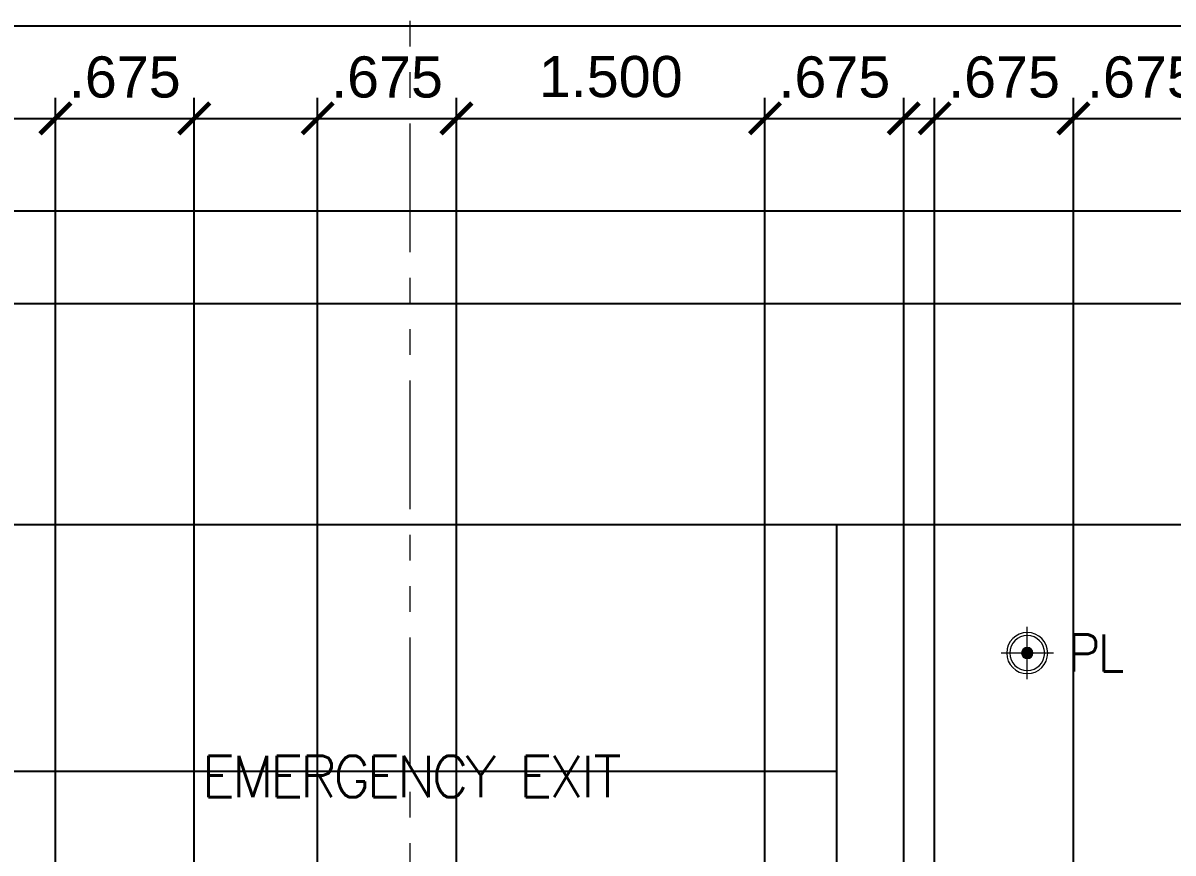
# Model space of a CAD drawing. Header units: metres. Extents: x -12400 to 1, y 0 to 106422.
# Drawn here: x -12228.04 to -12222.45, y 106355.46 to 106359.5 of the extents above; entities that cross this region are included whole.
import ezdxf

# ---------------------------------------------------------------- set-up
doc = ezdxf.new("R2010")
doc.units = ezdxf.units.M
doc.header["$PDMODE"] = 35
doc.linetypes.add('HIDDEN2', pattern=[4.762499999999999, 3.175, -1.5875])
doc.linetypes.add('PHANTOM2', pattern=[1.25, 0.625, -0.125, 0.125, -0.125, 0.125, -0.125])
for name, color, linetype, lineweight in [('A-DIM-100', 8, 'Continuous', 0), ('DIM 001', 251, 'Continuous', 13), ('LAYOUT', 1, 'Continuous', 20), ('LF 001', 51, 'Continuous', 20)]:
    doc.layers.add(name, color=color, linetype=linetype, lineweight=lineweight)
for name, color, linetype in [('E_FIX_LIGHT1', 2, 'Continuous'), ('lighting', 1, 'Continuous'), ('P-HIDE', 1, 'HIDDEN2'), ('txt', 2, 'Continuous')]:
    doc.layers.add(name, color=color, linetype=linetype)
doc.layers.add('GUIDELINES', color=206, linetype='Continuous', plot=False)
doc.styles.add('DIMTXT-100', font='arial.ttf')
doc.styles.add('swis721', font='swiss.ttf')
doc.styles.add('T.25', font='romans.shx', dxfattribs={"height": 0.2})
doc.dimstyles.new('D-100', dxfattribs={"dimtxt": 0.2, "dimasz": 0.15, "dimexe": 0.1, "dimexo": 0.1, "dimgap": 0.1, "dimtad": 1, "dimdec": 3, "dimzin": 4, "dimdsep": 46, "dimtxsty": 'DIMTXT-100', "dimblk": 'ARCHTICK', "dimcen": 0.2, "dimdle": 0.1, "dimclrd": 8, "dimclre": 8, "dimclrt": 2, "dimadec": 0, "dimazin": 1, "dimtfac": 1, "dimtdec": 3, "dimtofl": 0, "dimtmove": 2, "dimatfit": 3, "dimfxl": 1, "dimarcsym": 0})
doc.dimstyles.new('DIM 200', dxfattribs={"dimtxt": 200, "dimasz": 1, "dimexe": 0, "dimexo": 40, "dimgap": 50, "dimtad": 1, "dimtoh": 1, "dimdec": 0, "dimlfac": 2, "dimtxsty": 'swis721', "dimblk": 'CIR', "dimcen": 0, "dimclrd": 155, "dimclre": 155, "dimclrt": 4, "dimadec": 0, "dimazin": 0, "dimtfac": 1, "dimtdec": 0, "dimtix": 1, "dimtmove": 1, "dimatfit": 3, "dimldrblk": 'CIR', "dimfxl": 0, "dimarcsym": 0})

# ---------------------------------------------------------------- blocks, each defined once
blk = doc.blocks.new('CIR')
at = {"color": 4}
blk.add_circle((0, 0), 50, dxfattribs=at)
blk = doc.blocks.new('L1')
at = {"layer": 'LF 001', "lineweight": 20, "ltscale": 1500}
h = blk.add_hatch(color=256, dxfattribs=at)
edge = h.paths.add_edge_path()
edge.add_arc((1.13686837721616e-13, -1.13686837721616e-13), 0.0318958546358772, 0, 360)
at = {"layer": 'LF 001', "color": 76, "lineweight": 18, "ltscale": 1500}
for points in [[(1.13686837721616e-13, 0.1499999999997499), (1.13686837721616e-13, -0.1500000000000909)], [(-0.1499999999999773, -1.13686837721616e-13), (0.1500000000000909, -1.13686837721616e-13)]]:
    blk.add_lwpolyline(points, dxfattribs=at)
at = {"layer": 'LF 001', "ltscale": 1500}
blk.add_lwpolyline([(-0.09999999999990905, -1.13686837721616e-13, -1), (0.1000000000000227, -1.13686837721616e-13, -1)], format="xyb", close=True, dxfattribs=at)
at = {"layer": 'LF 001', "lineweight": 20, "ltscale": 1500}
blk.add_circle((1.13686837721616e-13, -1.13686837721616e-13), 0.0318958546358772, dxfattribs=at)
blk = doc.blocks.new('LO')
at = {"layer": 'LAYOUT', "xscale": 1000, "yscale": 1000, "zscale": 1000}
blk.add_blockref('L1', (0, 0), dxfattribs=at)
blk = doc.blocks.new('*U1960')
at = {"layer": 'LF 001', "ltscale": 1500}
blk.add_circle((0, -3.995415109869782e-14), 0.0998520709958535, dxfattribs=at)
at = {"layer": 'lighting', "xscale": 0.0008492979043710491, "yscale": 0.0008492979043710491, "zscale": 0.0008492979043710491}
blk.add_blockref('LO', (0, -3.995415109869782e-14), dxfattribs=at)
blk = doc.blocks.new('RCP_2F')
at = {"color": 8}
for points in [[(-12113.0129679257, 106309.2629166174), (-12113.0129679257, 106311.6629166174)], [(-12117.81296792571, 106310.4629166174), (-12113.0129679257, 106310.4629166174)]]:
    blk.add_lwpolyline(points, dxfattribs=at)
at = {"color": 1}
blk.add_lwpolyline([(-12113.0129679257, 106311.6629166174), (-12111.2129679257, 106311.6629166174)], dxfattribs=at)
at = {"layer": 'P-HIDE', "linetype": 'Continuous'}
blk.add_lwpolyline([(-12119.01296792572, 106309.2629166174), (-12119.01296792572, 106311.6629166174), (-12111.2129679257, 106311.6629166174), (-12111.2129679257, 106309.2629166174)], dxfattribs=at)
at = {"layer": 'E_FIX_LIGHT1', "xscale": -1, "rotation": 270}
blk.add_blockref('*U1960', (-12112.0879679257, 106311.0379166174), dxfattribs=at)
at = {"layer": 'txt', "color": 6, "linetype": 'Continuous', "insert": (-12111.76057324004, 106311.0379166174), "char_height": 0.18, "attachment_point": 5, "style": 'T.25'}
blk.add_mtext_dynamic_manual_height_columns('{\\T0.9;PL}', width=0.6453045245441018, gutter_width=0.001, heights=[0], dxfattribs=at)
blk = doc.blocks.new('_ArchTick')
at = {"color": 0, "linetype": 'ByBlock', "const_width": 0.15}
blk.add_lwpolyline([(-0.5, -0.5), (0.5, 0.5)], dxfattribs=at)
blk = doc.blocks.new('*D646')
at = {"layer": 'DEFPOINTS', "color": 0, "transparency": 16777216}
for p in [(-12227.87941529414, 106359.0365394432), (-12229.37941529414, 106353.9389341288), (-12227.87941529414, 106353.9389341288)]:
    blk.add_point(p, dxfattribs=at)
at = {"layer": 'DIM 001', "color": 8, "lineweight": -2, "transparency": 16777216}
for p, q in [((-12229.37941529414, 106354.0389341288), (-12229.37941529414, 106359.1365394432)), ((-12227.87941529414, 106354.0389341288), (-12227.87941529414, 106359.1365394432)), ((-12229.47941529414, 106359.0365394432), (-12227.77941529414, 106359.0365394432))]:
    blk.add_line(p, q, dxfattribs=at)
at = {"layer": 'DIM 001', "color": 8, "lineweight": -2, "transparency": 16777216, "xscale": 0.15, "yscale": 0.15, "zscale": 0.15, "rotation": 180}
blk.add_blockref('_ArchTick', (-12229.37941529414, 106359.0365394432), dxfattribs=at)
at = {"layer": 'DIM 001', "color": 8, "lineweight": -2, "transparency": 16777216, "xscale": 0.15, "yscale": 0.15, "zscale": 0.15}
blk.add_blockref('_ArchTick', (-12227.87941529414, 106359.0365394432), dxfattribs=at)
at = {"layer": 'DIM 001', "color": 2, "transparency": 16777216, "insert": (-12228.62941529414, 106359.2386540407), "char_height": 0.2, "attachment_point": 5, "style": 'DIMTXT-100'}
blk.add_mtext('1.500', dxfattribs=at)
blk = doc.blocks.new('*D647')
at = {"layer": 'DEFPOINTS', "color": 0, "transparency": 16777216}
for p in [(-12227.20441529413, 106359.0365394432), (-12227.20441529413, 106354.4365394442), (-12227.87941529414, 106353.9389341288)]:
    blk.add_point(p, dxfattribs=at)
at = {"layer": 'DIM 001', "color": 8, "lineweight": -2, "transparency": 16777216}
for p, q in [((-12227.87941529414, 106354.0389341288), (-12227.87941529414, 106359.1365394432)), ((-12227.20441529413, 106354.5365394442), (-12227.20441529413, 106359.1365394432)), ((-12227.97941529414, 106359.0365394432), (-12227.10441529413, 106359.0365394432))]:
    blk.add_line(p, q, dxfattribs=at)
at = {"layer": 'DIM 001', "color": 8, "lineweight": -2, "transparency": 16777216, "xscale": 0.15, "yscale": 0.15, "zscale": 0.15, "rotation": 180}
blk.add_blockref('_ArchTick', (-12227.87941529414, 106359.0365394432), dxfattribs=at)
at = {"layer": 'DIM 001', "color": 8, "lineweight": -2, "transparency": 16777216, "xscale": 0.15, "yscale": 0.15, "zscale": 0.15}
blk.add_blockref('_ArchTick', (-12227.20441529413, 106359.0365394432), dxfattribs=at)
at = {"layer": 'DIM 001', "color": 2, "transparency": 16777216, "insert": (-12227.54191529413, 106359.2365394432), "char_height": 0.2, "attachment_point": 5, "style": 'DIMTXT-100'}
blk.add_mtext('.675', dxfattribs=at)
blk = doc.blocks.new('*D648')
at = {"layer": 'DEFPOINTS', "color": 0, "transparency": 16777216}
for p in [(-12225.92941529413, 106359.0365394432), (-12226.60441529414, 106354.4365394442), (-12225.92941529413, 106353.9389341288)]:
    blk.add_point(p, dxfattribs=at)
at = {"layer": 'DIM 001', "color": 8, "lineweight": -2, "transparency": 16777216}
for p, q in [((-12226.60441529414, 106354.5365394442), (-12226.60441529414, 106359.1365394432)), ((-12225.92941529413, 106354.0389341288), (-12225.92941529413, 106359.1365394432)), ((-12226.70441529415, 106359.0365394432), (-12225.82941529413, 106359.0365394432))]:
    blk.add_line(p, q, dxfattribs=at)
at = {"layer": 'DIM 001', "color": 8, "lineweight": -2, "transparency": 16777216, "xscale": 0.15, "yscale": 0.15, "zscale": 0.15, "rotation": 180}
blk.add_blockref('_ArchTick', (-12226.60441529414, 106359.0365394432), dxfattribs=at)
at = {"layer": 'DIM 001', "color": 8, "lineweight": -2, "transparency": 16777216, "xscale": 0.15, "yscale": 0.15, "zscale": 0.15}
blk.add_blockref('_ArchTick', (-12225.92941529413, 106359.0365394432), dxfattribs=at)
at = {"layer": 'DIM 001', "color": 2, "transparency": 16777216, "insert": (-12226.26691529414, 106359.2365394432), "char_height": 0.2, "attachment_point": 5, "style": 'DIMTXT-100'}
blk.add_mtext('.675', dxfattribs=at)
blk = doc.blocks.new('*D649')
at = {"layer": 'DEFPOINTS', "color": 0, "transparency": 16777216}
for p in [(-12224.42941529413, 106359.0365394432), (-12225.92941529413, 106353.9389341288), (-12224.42941529413, 106353.9389341288)]:
    blk.add_point(p, dxfattribs=at)
at = {"layer": 'DIM 001', "color": 8, "lineweight": -2, "transparency": 16777216}
for p, q in [((-12225.92941529413, 106354.0389341288), (-12225.92941529413, 106359.1365394432)), ((-12224.42941529413, 106354.0389341288), (-12224.42941529413, 106359.1365394432)), ((-12226.02941529414, 106359.0365394432), (-12224.32941529413, 106359.0365394432))]:
    blk.add_line(p, q, dxfattribs=at)
at = {"layer": 'DIM 001', "color": 8, "lineweight": -2, "transparency": 16777216, "xscale": 0.15, "yscale": 0.15, "zscale": 0.15, "rotation": 180}
blk.add_blockref('_ArchTick', (-12225.92941529413, 106359.0365394432), dxfattribs=at)
at = {"layer": 'DIM 001', "color": 8, "lineweight": -2, "transparency": 16777216, "xscale": 0.15, "yscale": 0.15, "zscale": 0.15}
blk.add_blockref('_ArchTick', (-12224.42941529413, 106359.0365394432), dxfattribs=at)
at = {"layer": 'DIM 001', "color": 2, "transparency": 16777216, "insert": (-12225.17941529413, 106359.2386540407), "char_height": 0.2, "attachment_point": 5, "style": 'DIMTXT-100'}
blk.add_mtext('1.500', dxfattribs=at)
blk = doc.blocks.new('*D650')
at = {"layer": 'DEFPOINTS', "color": 0, "transparency": 16777216}
for p in [(-12223.75441529414, 106359.0365394432), (-12223.75441529414, 106354.4365394441), (-12224.42941529413, 106353.9389341288)]:
    blk.add_point(p, dxfattribs=at)
at = {"layer": 'DIM 001', "color": 8, "lineweight": -2, "transparency": 16777216}
for p, q in [((-12224.42941529413, 106354.0389341288), (-12224.42941529413, 106359.1365394432)), ((-12223.75441529414, 106354.5365394441), (-12223.75441529414, 106359.1365394432)), ((-12224.52941529414, 106359.0365394432), (-12223.65441529414, 106359.0365394432))]:
    blk.add_line(p, q, dxfattribs=at)
at = {"layer": 'DIM 001', "color": 8, "lineweight": -2, "transparency": 16777216, "xscale": 0.15, "yscale": 0.15, "zscale": 0.15, "rotation": 180}
blk.add_blockref('_ArchTick', (-12224.42941529413, 106359.0365394432), dxfattribs=at)
at = {"layer": 'DIM 001', "color": 8, "lineweight": -2, "transparency": 16777216, "xscale": 0.15, "yscale": 0.15, "zscale": 0.15}
blk.add_blockref('_ArchTick', (-12223.75441529414, 106359.0365394432), dxfattribs=at)
at = {"layer": 'DIM 001', "color": 2, "transparency": 16777216, "insert": (-12224.09191529414, 106359.2365394432), "char_height": 0.2, "attachment_point": 5, "style": 'DIMTXT-100'}
blk.add_mtext('.675', dxfattribs=at)
blk = doc.blocks.new('*D651')
at = {"layer": 'DEFPOINTS', "color": 0, "transparency": 16777216}
for p in [(-12222.92941529415, 106359.0365394432), (-12223.60441529416, 106354.4365394432), (-12222.92941529415, 106353.1889341285)]:
    blk.add_point(p, dxfattribs=at)
at = {"layer": 'DIM 001', "color": 8, "lineweight": -2, "transparency": 16777216}
for p, q in [((-12223.60441529416, 106354.5365394432), (-12223.60441529416, 106359.1365394432)), ((-12222.92941529415, 106353.2889341285), (-12222.92941529415, 106359.1365394432)), ((-12223.70441529416, 106359.0365394432), (-12222.82941529415, 106359.0365394432))]:
    blk.add_line(p, q, dxfattribs=at)
at = {"layer": 'DIM 001', "color": 8, "lineweight": -2, "transparency": 16777216, "xscale": 0.15, "yscale": 0.15, "zscale": 0.15, "rotation": 180}
blk.add_blockref('_ArchTick', (-12223.60441529416, 106359.0365394432), dxfattribs=at)
at = {"layer": 'DIM 001', "color": 8, "lineweight": -2, "transparency": 16777216, "xscale": 0.15, "yscale": 0.15, "zscale": 0.15}
blk.add_blockref('_ArchTick', (-12222.92941529415, 106359.0365394432), dxfattribs=at)
at = {"layer": 'DIM 001', "color": 2, "transparency": 16777216, "insert": (-12223.26691529415, 106359.2365394432), "char_height": 0.2, "attachment_point": 5, "style": 'DIMTXT-100'}
blk.add_mtext('.675', dxfattribs=at)
blk = doc.blocks.new('*D652')
at = {"layer": 'DEFPOINTS', "color": 0, "transparency": 16777216}
for p in [(-12222.25441529415, 106359.0365394432), (-12222.25441529415, 106354.4365394433), (-12222.92941529415, 106353.1889341285)]:
    blk.add_point(p, dxfattribs=at)
at = {"layer": 'DIM 001', "color": 8, "lineweight": -2, "transparency": 16777216}
for p, q in [((-12222.92941529415, 106353.2889341285), (-12222.92941529415, 106359.1365394432)), ((-12222.25441529415, 106354.5365394433), (-12222.25441529415, 106359.1365394432)), ((-12223.02941529415, 106359.0365394432), (-12222.15441529415, 106359.0365394432))]:
    blk.add_line(p, q, dxfattribs=at)
at = {"layer": 'DIM 001', "color": 8, "lineweight": -2, "transparency": 16777216, "xscale": 0.15, "yscale": 0.15, "zscale": 0.15, "rotation": 180}
blk.add_blockref('_ArchTick', (-12222.92941529415, 106359.0365394432), dxfattribs=at)
at = {"layer": 'DIM 001', "color": 8, "lineweight": -2, "transparency": 16777216, "xscale": 0.15, "yscale": 0.15, "zscale": 0.15}
blk.add_blockref('_ArchTick', (-12222.25441529415, 106359.0365394432), dxfattribs=at)
at = {"layer": 'DIM 001', "color": 2, "transparency": 16777216, "insert": (-12222.59191529415, 106359.2365394432), "char_height": 0.2, "attachment_point": 5, "style": 'DIMTXT-100'}
blk.add_mtext('.675', dxfattribs=at)
blk = doc.blocks.new('GRID1')
at = {"color": 6, "linetype": 'PHANTOM2'}
blk.add_leader([(-12147.25441529414, 106384.7702236537), (-12147.25441529414, 106412.5702236537)], dimstyle='DIM 200', override={"dimasz": 0.002, "dimgap": 60, "dimtad": 0}, dxfattribs=at)

msp = doc.modelspace()

# ---------------------------------------------------------------- linework, layer by layer
at = {"layer": 'GUIDELINES'}
for points in [[(-12242.20441529414, 106359.4865394432), (-12210.10441529414, 106359.4865394432), (-12210.10441529414, 106332.5865394432), (-12242.20441529414, 106332.5865394432)], [(-12241.75441529414, 106359.0365394432), (-12210.55441529414, 106359.0365394432), (-12210.55441529414, 106333.0365394432), (-12241.75441529414, 106333.0365394432)], [(-12241.30441529414, 106358.5865394432), (-12211.00441529414, 106358.5865394432), (-12211.00441529414, 106333.4865394432), (-12241.30441529414, 106333.4865394432)], [(-12241.30441529414, 106358.5865394432), (-12211.00441529414, 106358.5865394432), (-12211.00441529414, 106333.4865394432), (-12241.30441529414, 106333.4865394432)], [(-12240.85441529414, 106358.1365394432), (-12211.45441529414, 106358.1365394432), (-12211.45441529414, 106333.9365394432), (-12240.85441529414, 106333.9365394432)]]:
    msp.add_lwpolyline(points, close=True, dxfattribs=at)

# ---------------------------------------------------------------- block references
at = {"color": 1}
msp.add_blockref('RCP_2F', (-111.0664473684337, 45.39862282574177), dxfattribs=at)
at = {"layer": 'A-DIM-100'}
msp.add_blockref('GRID1', (-78.90000000000327, -52.63368421052292), dxfattribs=at)

# ---------------------------------------------------------------- texts
at = {"linetype": 'Continuous', "insert": (-12226.15441529412, 106355.8365394432), "char_height": 0.2, "attachment_point": 5, "style": 'T.25'}
msp.add_mtext_dynamic_manual_height_columns('{\\T0.9;\\C3;EMERGENCY EXIT}', width=3.183359438412211, gutter_width=0.001, heights=[0], dxfattribs=at)

# ---------------------------------------------------------------- dimensions: what is measured, and where the dimension line sits
at = {"layer": 'DIM 001'}
for base, p1, p2, picture, middle in [((-12227.87941529414, 106359.0365394432), (-12229.37941529414, 106353.9389341288), (-12227.87941529414, 106353.9389341288), '*D646', (-12228.62941529414, 106359.2386540407)), ((-12224.42941529413, 106359.0365394432), (-12225.92941529413, 106353.9389341288), (-12224.42941529413, 106353.9389341288), '*D649', (-12225.17941529413, 106359.2386540407))]:
    dim = msp.add_linear_dim(base=base, p1=p1, p2=p2, dimstyle='D-100', dxfattribs=at)
    dim.commit()
    dim.dimension.update_dxf_attribs({"geometry": picture, "text_midpoint": middle})
for base, p1, p2, picture, middle in [((-12227.20441529413, 106359.0365394432), (-12227.87941529414, 106353.9389341288), (-12227.20441529413, 106354.4365394442), '*D647', (-12227.54191529413, 106359.2365394432)), ((-12225.92941529413, 106359.0365394432), (-12226.60441529414, 106354.4365394442), (-12225.92941529413, 106353.9389341288), '*D648', (-12226.26691529414, 106359.2365394432)), ((-12223.75441529414, 106359.0365394432), (-12224.42941529413, 106353.9389341288), (-12223.75441529414, 106354.4365394441), '*D650', (-12224.09191529414, 106359.2365394432)), ((-12222.92941529415, 106359.0365394432), (-12223.60441529416, 106354.4365394432), (-12222.92941529415, 106353.1889341285), '*D651', (-12223.26691529415, 106359.2365394432)), ((-12222.25441529415, 106359.0365394432), (-12222.92941529415, 106353.1889341285), (-12222.25441529415, 106354.4365394433), '*D652', (-12222.59191529415, 106359.2365394432))]:
    dim = msp.add_linear_dim(base=base, p1=p1, p2=p2, dimstyle='D-100', dxfattribs=at)
    dim.commit()
    dim.dimension.update_dxf_attribs({"geometry": picture, "text_midpoint": middle, "dimtype": 160})

doc.saveas('drawing.dxf')
